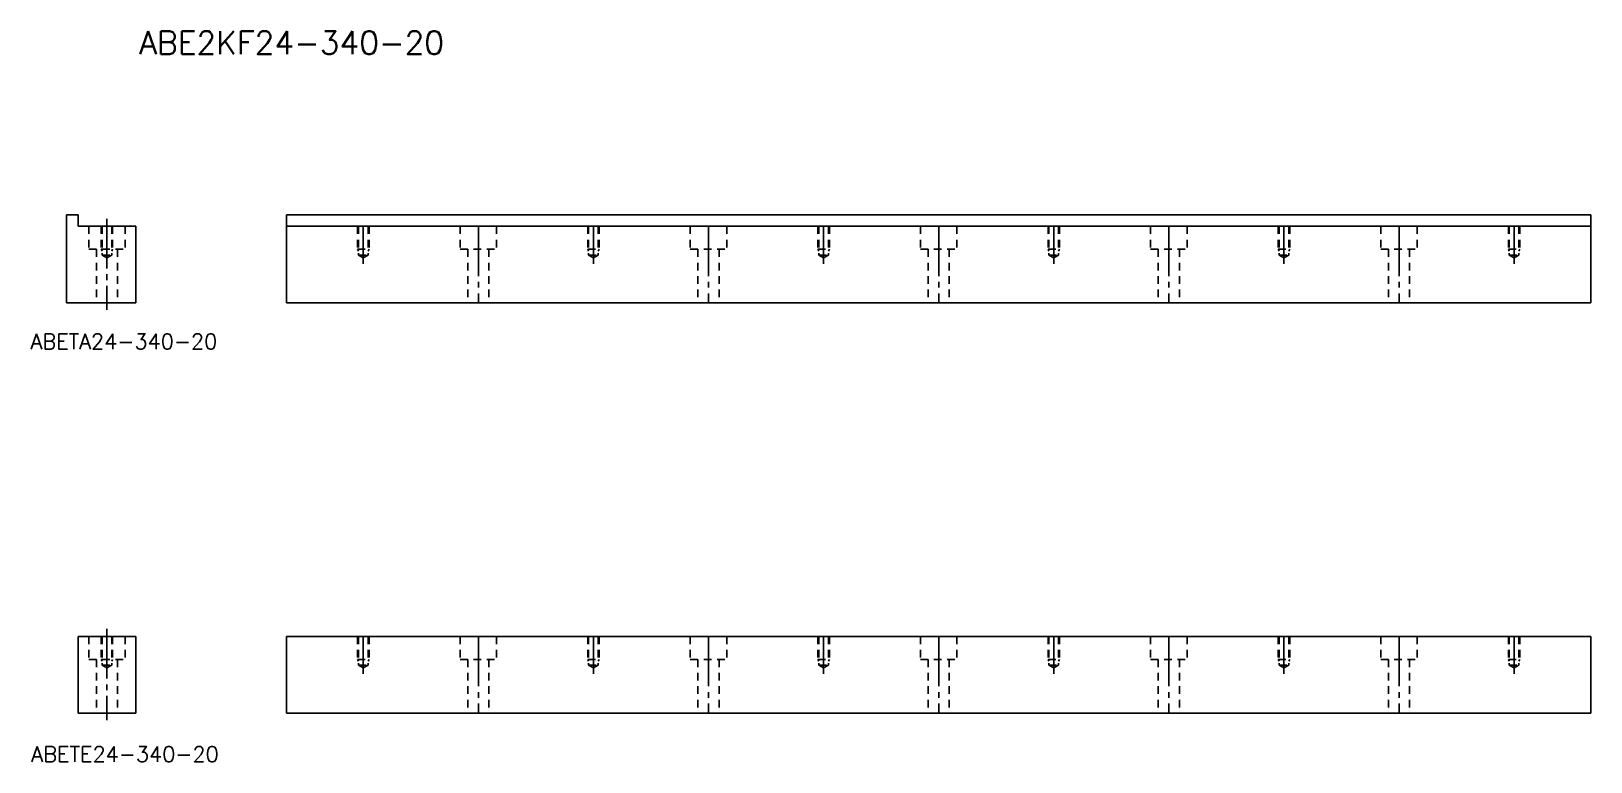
# Model space of a CAD drawing. Extents: x -8 to 398, y 35 to 226.
import ezdxf

# ---------------------------------------------------------------- set-up
doc = ezdxf.new("R2010")
doc.units = 0
doc.header["$MEASUREMENT"] = 0
doc.linetypes.add('CENTER', pattern=[17.5, 13, -1.5, 1.5, -1.5])
doc.linetypes.add('DASHED', pattern=[3.5, 2, -1.5])
doc.layers.get('0').update_dxf_attribs({"linetype": 'CONTINUOUS'})
doc.layers.add('CENTER', color=1, linetype='CENTER')
doc.styles.get("Standard").update_dxf_attribs({"font": 'txt.shx', "bigfont": '@extfont2.shx'})

msp = doc.modelspace()

# ---------------------------------------------------------------- linework, layer by layer
at = {"color": 7, "linetype": 'Continuous'}
for p, q in [((1, 177.83), (4, 177.83)), ((1, 177.83), (1, 154.83)), ((4, 177.83), (4, 174.83)), ((4, 174.83), (19, 174.83)), ((19, 174.83), (19, 154.83)), ((58.33, 177.83), (398.33, 177.83)), ((58.33, 177.83), (58.33, 154.83)), ((58.33, 174.83), (398.33, 174.83)), ((398.33, 177.83), (398.33, 154.83)), ((1, 154.83), (19, 154.83)), ((58.33, 154.83), (398.33, 154.83)), ((4, 67.91), (4, 47.91)), ((4, 67.91), (19, 67.91)), ((19, 67.91), (19, 47.91)), ((58.33, 67.91), (398.33, 67.91)), ((58.33, 67.91), (58.33, 47.91)), ((398.33, 67.91), (398.33, 47.91)), ((4, 47.91), (19, 47.91)), ((58.33, 47.91), (398.33, 47.91))]:
    msp.add_line(p, q, dxfattribs=at)
at = {"color": 3, "linetype": 'DASHED'}
for p, q in [((6.75, 174.83), (6.75, 168.83)), ((10, 174.83), (10, 168.83)), ((10.25, 174.83), (10.25, 167.33)), ((12.75, 174.83), (12.75, 167.33)), ((13, 174.83), (13, 168.83)), ((16.25, 174.83), (16.25, 168.83)), ((76.83, 174.83), (76.83, 168.83)), ((77.08, 174.83), (77.08, 167.33)), ((79.58, 174.83), (79.58, 167.33)), ((79.83, 174.83), (79.83, 168.83)), ((103.58, 174.83), (103.58, 168.83)), ((113.08, 174.83), (113.08, 168.83)), ((136.83, 174.83), (136.83, 168.83)), ((137.08, 174.83), (137.08, 167.33)), ((139.58, 174.83), (139.58, 167.33)), ((139.83, 174.83), (139.83, 168.83)), ((163.58, 174.83), (163.58, 168.83)), ((173.08, 174.83), (173.08, 168.83)), ((196.83, 174.83), (196.83, 168.83)), ((197.08, 174.83), (197.08, 167.33)), ((199.58, 174.83), (199.58, 167.33)), ((199.83, 174.83), (199.83, 168.83)), ((223.58, 174.83), (223.58, 168.83)), ((233.08, 174.83), (233.08, 168.83)), ((256.83, 174.83), (256.83, 168.83)), ((257.08, 174.83), (257.08, 167.33)), ((259.58, 174.83), (259.58, 167.33)), ((259.83, 174.83), (259.83, 168.83)), ((283.58, 174.83), (283.58, 168.83)), ((293.08, 174.83), (293.08, 168.83)), ((316.83, 174.83), (316.83, 168.83)), ((317.08, 174.83), (317.08, 167.33)), ((319.58, 174.83), (319.58, 167.33)), ((319.83, 174.83), (319.83, 168.83)), ((343.58, 174.83), (343.58, 168.83)), ((353.08, 174.83), (353.08, 168.83)), ((376.83, 174.83), (376.83, 168.83)), ((377.08, 174.83), (377.08, 167.33)), ((379.58, 174.83), (379.58, 167.33)), ((379.83, 174.83), (379.83, 168.83)), ((6.75, 168.83), (16.25, 168.83)), ((8.75, 168.83), (8.75, 154.83)), ((10.25, 168.33), (10, 168.83)), ((10, 168.83), (13, 168.83)), ((10.25, 167.33), (11.5, 166.61)), ((10.25, 167.33), (12.75, 167.33)), ((11.5, 166.61), (12.75, 167.33)), ((13, 168.83), (12.75, 168.33)), ((14.25, 168.83), (14.25, 154.83)), ((76.83, 168.83), (79.83, 168.83)), ((77.08, 168.33), (76.83, 168.83)), ((77.08, 167.33), (79.58, 167.33)), ((77.08, 167.33), (78.33, 166.61)), ((78.33, 166.61), (79.58, 167.33)), ((79.83, 168.83), (79.58, 168.33)), ((103.58, 168.83), (113.08, 168.83)), ((105.58, 168.83), (105.58, 154.83)), ((111.08, 168.83), (111.08, 154.83)), ((137.08, 168.33), (136.83, 168.83)), ((136.83, 168.83), (139.83, 168.83)), ((137.08, 167.33), (138.33, 166.61)), ((137.08, 167.33), (139.58, 167.33)), ((138.33, 166.61), (139.58, 167.33)), ((139.83, 168.83), (139.58, 168.33)), ((163.58, 168.83), (173.08, 168.83)), ((165.58, 168.83), (165.58, 154.83)), ((171.08, 168.83), (171.08, 154.83)), ((197.08, 168.33), (196.83, 168.83)), ((196.83, 168.83), (199.83, 168.83)), ((197.08, 167.33), (198.33, 166.61)), ((197.08, 167.33), (199.58, 167.33)), ((198.33, 166.61), (199.58, 167.33)), ((199.83, 168.83), (199.58, 168.33)), ((223.58, 168.83), (233.08, 168.83)), ((225.58, 168.83), (225.58, 154.83)), ((231.08, 168.83), (231.08, 154.83)), ((257.08, 168.33), (256.83, 168.83)), ((256.83, 168.83), (259.83, 168.83)), ((257.08, 167.33), (258.33, 166.61)), ((257.08, 167.33), (259.58, 167.33)), ((258.33, 166.61), (259.58, 167.33)), ((259.83, 168.83), (259.58, 168.33)), ((283.58, 168.83), (293.08, 168.83)), ((285.58, 168.83), (285.58, 154.83)), ((291.08, 168.83), (291.08, 154.83)), ((317.08, 168.33), (316.83, 168.83)), ((316.83, 168.83), (319.83, 168.83)), ((317.08, 167.33), (318.33, 166.61)), ((317.08, 167.33), (319.58, 167.33)), ((318.33, 166.61), (319.58, 167.33)), ((319.83, 168.83), (319.58, 168.33)), ((343.58, 168.83), (353.08, 168.83)), ((345.58, 168.83), (345.58, 154.83)), ((351.08, 168.83), (351.08, 154.83)), ((377.08, 168.33), (376.83, 168.83)), ((376.83, 168.83), (379.83, 168.83)), ((377.08, 167.33), (378.33, 166.61)), ((377.08, 167.33), (379.58, 167.33)), ((378.33, 166.61), (379.58, 167.33)), ((379.83, 168.83), (379.58, 168.33)), ((6.75, 67.91), (6.75, 61.91)), ((10, 67.91), (10, 61.91)), ((10.25, 67.91), (10.25, 60.41)), ((12.75, 67.91), (12.75, 60.41)), ((13, 67.91), (13, 61.91)), ((16.25, 67.91), (16.25, 61.91)), ((76.83, 67.91), (76.83, 61.91)), ((77.08, 67.91), (77.08, 60.41)), ((79.58, 67.91), (79.58, 60.41)), ((79.83, 67.91), (79.83, 61.91)), ((103.58, 67.91), (103.58, 61.91)), ((113.08, 67.91), (113.08, 61.91)), ((136.83, 67.91), (136.83, 61.91)), ((137.08, 67.91), (137.08, 60.41)), ((139.58, 67.91), (139.58, 60.41)), ((139.83, 67.91), (139.83, 61.91)), ((163.58, 67.91), (163.58, 61.91)), ((173.08, 67.91), (173.08, 61.91)), ((196.83, 67.91), (196.83, 61.91)), ((197.08, 67.91), (197.08, 60.41)), ((199.58, 67.91), (199.58, 60.41)), ((199.83, 67.91), (199.83, 61.91)), ((223.58, 67.91), (223.58, 61.91)), ((233.08, 67.91), (233.08, 61.91)), ((256.83, 67.91), (256.83, 61.91)), ((257.08, 67.91), (257.08, 60.41)), ((259.58, 67.91), (259.58, 60.41)), ((259.83, 67.91), (259.83, 61.91)), ((283.58, 67.91), (283.58, 61.91)), ((293.08, 67.91), (293.08, 61.91)), ((316.83, 67.91), (316.83, 61.91)), ((317.08, 67.91), (317.08, 60.41)), ((319.58, 67.91), (319.58, 60.41)), ((319.83, 67.91), (319.83, 61.91)), ((343.58, 67.91), (343.58, 61.91)), ((353.08, 67.91), (353.08, 61.91)), ((376.83, 67.91), (376.83, 61.91)), ((377.08, 67.91), (377.08, 60.41)), ((379.58, 67.91), (379.58, 60.41)), ((379.83, 67.91), (379.83, 61.91)), ((6.75, 61.91), (16.25, 61.91)), ((8.75, 61.91), (8.75, 47.91)), ((10.25, 61.41), (10, 61.91)), ((10, 61.91), (13, 61.91)), ((13, 61.91), (12.75, 61.41)), ((14.25, 61.91), (14.25, 47.91)), ((76.83, 61.91), (79.83, 61.91)), ((77.08, 61.41), (76.83, 61.91)), ((79.83, 61.91), (79.58, 61.41)), ((103.58, 61.91), (113.08, 61.91)), ((105.58, 61.91), (105.58, 47.91)), ((111.08, 61.91), (111.08, 47.91)), ((137.08, 61.41), (136.83, 61.91)), ((136.83, 61.91), (139.83, 61.91)), ((139.83, 61.91), (139.58, 61.41)), ((163.58, 61.91), (173.08, 61.91)), ((165.58, 61.91), (165.58, 47.91)), ((171.08, 61.91), (171.08, 47.91)), ((197.08, 61.41), (196.83, 61.91)), ((196.83, 61.91), (199.83, 61.91)), ((199.83, 61.91), (199.58, 61.41)), ((223.58, 61.91), (233.08, 61.91)), ((225.58, 61.91), (225.58, 47.91)), ((231.08, 61.91), (231.08, 47.91)), ((257.08, 61.41), (256.83, 61.91)), ((256.83, 61.91), (259.83, 61.91)), ((259.83, 61.91), (259.58, 61.41)), ((283.58, 61.91), (293.08, 61.91)), ((285.58, 61.91), (285.58, 47.91)), ((291.08, 61.91), (291.08, 47.91)), ((317.08, 61.41), (316.83, 61.91)), ((316.83, 61.91), (319.83, 61.91)), ((319.83, 61.91), (319.58, 61.41)), ((343.58, 61.91), (353.08, 61.91)), ((345.58, 61.91), (345.58, 47.91)), ((351.08, 61.91), (351.08, 47.91)), ((377.08, 61.41), (376.83, 61.91)), ((376.83, 61.91), (379.83, 61.91)), ((379.83, 61.91), (379.58, 61.41)), ((10.25, 60.41), (11.5, 59.69)), ((10.25, 60.41), (12.75, 60.41)), ((11.5, 59.69), (12.75, 60.41)), ((77.08, 60.41), (79.58, 60.41)), ((77.08, 60.41), (78.33, 59.69)), ((78.33, 59.69), (79.58, 60.41)), ((137.08, 60.41), (138.33, 59.69)), ((137.08, 60.41), (139.58, 60.41)), ((138.33, 59.69), (139.58, 60.41)), ((197.08, 60.41), (198.33, 59.69)), ((197.08, 60.41), (199.58, 60.41)), ((198.33, 59.69), (199.58, 60.41)), ((257.08, 60.41), (258.33, 59.69)), ((257.08, 60.41), (259.58, 60.41)), ((258.33, 59.69), (259.58, 60.41)), ((317.08, 60.41), (318.33, 59.69)), ((317.08, 60.41), (319.58, 60.41)), ((318.33, 59.69), (319.58, 60.41)), ((377.08, 60.41), (378.33, 59.69)), ((377.08, 60.41), (379.58, 60.41)), ((378.33, 59.69), (379.58, 60.41))]:
    msp.add_line(p, q, dxfattribs=at)
at = {"layer": 'CENTER', "color": 1, "linetype": 'CENTER'}
for p, q in [((11.5, 176.81), (11.5, 153.01)), ((78.33, 174.83), (78.33, 165.04)), ((108.33, 174.83), (108.33, 154.83)), ((138.33, 174.83), (138.33, 165.04)), ((168.33, 174.83), (168.33, 154.83)), ((198.33, 174.83), (198.33, 165.04)), ((228.33, 174.83), (228.33, 154.83)), ((258.33, 174.83), (258.33, 165.04)), ((288.33, 174.83), (288.33, 154.83)), ((318.33, 174.83), (318.33, 165.04)), ((348.33, 174.83), (348.33, 154.83)), ((378.33, 174.83), (378.33, 165.04)), ((11.5, 69.9), (11.5, 46.09)), ((78.33, 67.91), (78.33, 58.12)), ((108.33, 67.91), (108.33, 47.91)), ((138.33, 67.91), (138.33, 58.12)), ((168.33, 67.91), (168.33, 47.91)), ((198.33, 67.91), (198.33, 58.12)), ((228.33, 67.91), (228.33, 47.91)), ((258.33, 67.91), (258.33, 58.12)), ((288.33, 67.91), (288.33, 47.91)), ((318.33, 67.91), (318.33, 58.12)), ((348.33, 67.91), (348.33, 47.91)), ((378.33, 67.91), (378.33, 58.12))]:
    msp.add_line(p, q, dxfattribs=at)

# ---------------------------------------------------------------- texts
at = {"color": 7, "linetype": 'Continuous'}
for s, height, p in [('ABE2KF24-340-20', 6, (19.94, 219.69)), ('ABETA24-340-20', 4, (-8.41, 142.81)), ('ABETE24-340-20', 4, (-8.2, 35.21))]:
    msp.add_text(s, height=height, dxfattribs=at).set_placement(p)

doc.saveas('drawing.dxf')
